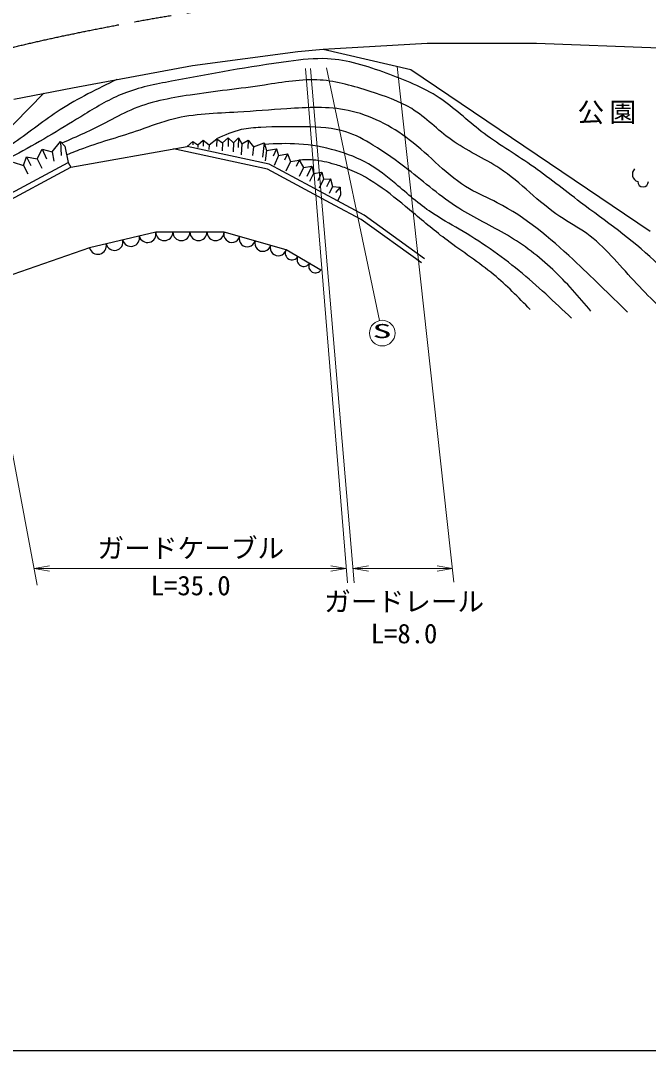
# Model space of a CAD drawing. Units: millimetres, scale not verified. Extents: x 40000 to 680000, y 20000 to 380000.
# Drawn here: x 388958 to 447816, y 205000 to 301538 of the extents above; entities that cross this region are included whole.
import ezdxf
from ezdxf.enums import TextEntityAlignment as Align

# ---------------------------------------------------------------- set-up
doc = ezdxf.new("R2010")
doc.units = ezdxf.units.MM
doc.header["$LTSCALE"] = 1000
doc.linetypes.add('CHAIN', pattern=[18.5, 12, -1.5, 3.5, -1.5])
for name, color, linetype, lineweight in [('M-BGD', 7, 'Continuous', 25), ('M-BMK', 2, 'CHAIN', 25), ('M-STR-HTXT', 7, 'Continuous', 13), ('M-STR-STR3', 7, 'Continuous', 13), ('M-STR-STRC', 7, 'Continuous', 13), ('M-TTL-BAND', 7, 'Continuous', 25)]:
    doc.layers.add(name, color=color, linetype=linetype, lineweight=lineweight)
doc.styles.add('ＭＳ ゴシック', font='')
doc.styles.get('ＭＳ ゴシック').set_extended_font_data('MS Gothic')

# ---------------------------------------------------------------- blocks, each defined once
blk = doc.blocks.new('open_arrow')
at = {"color": 0, "linetype": 'Continuous', "lineweight": -2}
blk.add_lwpolyline([(7.5, 1.25), (0, 0), (7.5, -1.25)], dxfattribs=at)

msp = doc.modelspace()

# ---------------------------------------------------------------- linework, layer by layer
at = {"layer": 'M-BGD'}
for p, q in [((417324, 298846), (427059, 299430)), ((427059, 299430), (437329, 299430)), ((437329, 299430), (448864, 298992)), ((405059, 297337), (414939, 298651)), ((414939, 298651), (417324, 298846)), ((417324, 298846), (425550, 296948)), ((393816, 295244), (405059, 297337)), ((425550, 296948), (447988, 281811)), ((386991, 290522), (391124, 294720)), ((388316, 294173), (393816, 295244)), ((391914, 289240), (392698, 290213)), ((392698, 290213), (393103, 289753)), ((392698, 290213), (392755, 288903)), ((393103, 289753), (393428, 288239)), ((393664, 287798), (404582, 289737)), ((404582, 289737), (405093, 290210)), ((412269, 288088), (404582, 289737)), ((405093, 290210), (405565, 289882)), ((405093, 290210), (405099, 289883)), ((405565, 289882), (405559, 289646)), ((405565, 289882), (406064, 290328)), ((406064, 290328), (406059, 289771)), ((406064, 290328), (406628, 289895)), ((406628, 289895), (406618, 289467)), ((406628, 289895), (407349, 290446)), ((407349, 290446), (407328, 289750)), ((407349, 290446), (407874, 290065)), ((407874, 290065), (407866, 289345)), ((407874, 290065), (408425, 290537)), ((408425, 290537), (408910, 290065)), ((408425, 290537), (408425, 289744)), ((408910, 290065), (408898, 289244)), ((408910, 290065), (409382, 290551)), ((409382, 290551), (409347, 289634)), ((409382, 290551), (409697, 289973)), ((409697, 289973), (409644, 288959)), ((409697, 289973), (410301, 290328)), ((410301, 290328), (410250, 289539)), ((410301, 290328), (410786, 289698)), ((410786, 289698), (410696, 288882)), ((410786, 289698), (411783, 290065)), ((411783, 290065), (411624, 288748)), ((411783, 290065), (412006, 289357)), ((389238, 287942), (389508, 288780)), ((389508, 288780), (390508, 288564)), ((389508, 288780), (389918, 287952)), ((390508, 288564), (390968, 289483)), ((390968, 289483), (391914, 289240)), ((390968, 289483), (391385, 288580)), ((391914, 289240), (392062, 288371)), ((412094, 287614), (403278, 289506)), ((412006, 289357), (411886, 288391)), ((412006, 289357), (412937, 289514)), ((412937, 289514), (412635, 288817)), ((413134, 288898), (412722, 287961)), ((412937, 289514), (413134, 288898)), ((413134, 288898), (413986, 289055)), ((413986, 289055), (413699, 288443)), ((413986, 289055), (414249, 288334)), ((383327, 282841), (393428, 288239)), ((383599, 282419), (393664, 287798)), ((388264, 288266), (389238, 287942)), ((389238, 287942), (389644, 287162)), ((390508, 288564), (390934, 287694)), ((393428, 288239), (393664, 287798)), ((418669, 284635), (412269, 288088)), ((414249, 288334), (413832, 287413)), ((414249, 288334), (415062, 288452)), ((415062, 288452), (414789, 287847)), ((415062, 288452), (415482, 287757)), ((415482, 287757), (415083, 286931)), ((415482, 287757), (416256, 287901)), ((416256, 287901), (415786, 286931)), ((416256, 287901), (416413, 287193)), ((418433, 284194), (412094, 287614)), ((416413, 287193), (416053, 286463)), ((416413, 287193), (417200, 287324)), ((417200, 287324), (416816, 286523)), ((417200, 287324), (417344, 286668)), ((417344, 286668), (418026, 286720)), ((418026, 286720), (417625, 285948)), ((418026, 286720), (418197, 285999)), ((417344, 286668), (416949, 285841)), ((418197, 285999), (417872, 285326)), ((418197, 285999), (418905, 285933)), ((418905, 285933), (418474, 285419)), ((418905, 285933), (418958, 285186)), ((418958, 285186), (418669, 284635)), ((420894, 282884), (418433, 284194)), ((421159, 283309), (418669, 284635)), ((426529, 278815), (420894, 282884)), ((426821, 279220), (421159, 283309)), ((401630, 281716), (395433, 280241)), ((408034, 281716), (401630, 281716)), ((413848, 280034), (408034, 281716)), ((395433, 280241), (385635, 276847)), ((417095, 278145), (413848, 280034))]:
    msp.add_line(p, q, dxfattribs=at)
for centre, radius, start, end in [((447038, 287141), 727, 135.79576, 252.2769), ((447316, 286448), 500, 180.00008, 359.99992), ((397757, 280794), 796, 193.3925, 13.3925), ((399306, 281163), 796, 193.3925, 13.3925), ((400856, 281532), 796, 193.3925, 13.3925), ((402431, 281716), 800, 180, 360), ((404032, 281716), 800, 180, 360), ((405633, 281716), 800, 180, 360), ((407234, 281716), 800, 180, 360), ((408761, 281506), 756, 163.86272, 343.86272), ((410215, 281085), 756, 163.86272, 343.86272), ((396207, 280425), 796, 193.3925, 13.3925), ((411668, 280665), 756, 163.86272, 343.86272), ((413122, 280244), 756, 163.86272, 343.86272), ((414399, 279731), 628, 151.11008, 331.11008), ((415499, 279123), 628, 151.11008, 331.11008), ((416599, 278516), 628, 151.11008, 331.11008)]:
    msp.add_arc(centre, radius, start, end, dxfattribs=at)
for points, knots in [([(454517, 271537), (452604, 274180), (450690, 276823), (448362, 279043), (446252, 281055), (443801, 282720), (441457, 284497), (439905, 285674), (438400, 286900), (436803, 288000), (435262, 289062), (433635, 290005), (432149, 291153), (430813, 292185), (429592, 293383), (428196, 294305), (426689, 295302), (424979, 295978), (423242, 296607), (421441, 297259), (419610, 297861), (417738, 297958), (416529, 298021), (415302, 297873), (414085, 297708), (410388, 297207), (406777, 296552), (403117, 295857), (401590, 295567), (400055, 295270), (398623, 294706), (397349, 294203), (396158, 293488), (394978, 292768), (392923, 291512), (390905, 290240), (388777, 289122), (387498, 288450), (386180, 287835), (385012, 286999), (384366, 286537), (383766, 286007), (383166, 285476)], [0, 0, 0, 0, 1, 1, 1, 2, 2, 2, 3, 3, 3, 4, 4, 4, 5, 5, 5, 6, 6, 6, 7, 7, 7, 8, 8, 8, 9, 9, 9, 10, 10, 10, 11, 11, 11, 12, 12, 12, 13, 13, 13, 14, 14, 14, 14]), ([(397985, 296020), (396167, 295137), (394348, 294253), (392662, 293159), (391199, 292210), (389835, 291103), (388396, 290112), (387131, 289241), (385808, 288461), (384511, 287636), (383180, 286790), (381876, 285897), (380631, 284930), (379562, 284098), (378538, 283211), (377465, 282381), (376051, 281286), (374555, 280289), (373220, 279108), (372170, 278179), (371219, 277135), (370206, 276160), (368741, 274750), (367146, 273482), (365502, 272284), (363761, 271017), (361966, 269828), (360268, 268508), (359651, 268028), (359046, 267531), (358441, 267033)], [0, 0, 0, 0, 1, 1, 1, 2, 2, 2, 3, 3, 3, 4, 4, 4, 5, 5, 5, 6, 6, 6, 7, 7, 7, 8, 8, 8, 9, 9, 9, 10, 10, 10, 10]), ([(450823, 272872), (449330, 274261), (447837, 275649), (446444, 277162), (445027, 278701), (443714, 280367), (442035, 281571), (441227, 282150), (440334, 282622), (439502, 283180), (437506, 284520), (435865, 286355), (433872, 287678), (432416, 288645), (430772, 289339), (429343, 290360), (428059, 291278), (426950, 292461), (425623, 293283), (424443, 294014), (423091, 294461), (421735, 294892), (420184, 295385), (418627, 295859), (417043, 295964), (415316, 296079), (413557, 295756), (411814, 295495), (409479, 295145), (407173, 294906), (404843, 294557), (402943, 294272), (401027, 293914), (399280, 293149), (398473, 292796), (397702, 292356), (396916, 291948), (395584, 291256), (394210, 290656), (392837, 290056)], [0, 0, 0, 0, 1, 1, 1, 2, 2, 2, 3, 3, 3, 4, 4, 4, 5, 5, 5, 6, 6, 6, 7, 7, 7, 8, 8, 8, 9, 9, 9, 10, 10, 10, 11, 11, 11, 12, 12, 12, 13, 13, 13, 13]), ([(445847, 274203), (444171, 275860), (442495, 277518), (440755, 279133), (438573, 281159), (436290, 283118), (433644, 284466), (432783, 284905), (431883, 285279), (431057, 285759), (428973, 286972), (427356, 288865), (425400, 290366), (423695, 291675), (421731, 292687), (419663, 293114), (417796, 293498), (415844, 293406), (413925, 293275), (412381, 293170), (410859, 293039), (409318, 292952), (407285, 292838), (405218, 292800), (403257, 292306), (402195, 292038), (401164, 291636), (400121, 291277), (398370, 290674), (396586, 290193), (394852, 289558), (394324, 289364), (393800, 289156), (393276, 288949)], [0, 0, 0, 0, 1, 1, 1, 2, 2, 2, 3, 3, 3, 4, 4, 4, 5, 5, 5, 6, 6, 6, 7, 7, 7, 8, 8, 8, 9, 9, 9, 10, 10, 10, 11, 11, 11, 11]), ([(442434, 274304), (441286, 275644), (440137, 276985), (438855, 278194), (437562, 279414), (436132, 280501), (434601, 281411), (433101, 282302), (431503, 283024), (430036, 283952), (428353, 285018), (426842, 286356), (425264, 287584), (424215, 288399), (423135, 289166), (421996, 289866), (421187, 290363), (420347, 290827), (419454, 291111), (418250, 291494), (416949, 291551), (415667, 291578), (414256, 291607), (412869, 291599), (411465, 291526), (410855, 291494), (410241, 291450), (409650, 291318), (408848, 291140), (408087, 290802), (407326, 290463)], [0, 0, 0, 0, 1, 1, 1, 2, 2, 2, 3, 3, 3, 4, 4, 4, 5, 5, 5, 6, 6, 6, 7, 7, 7, 8, 8, 8, 9, 9, 9, 10, 10, 10, 10]), ([(440619, 273629), (439012, 275160), (437406, 276690), (435691, 278091), (433930, 279528), (432053, 280828), (430088, 281981), (429217, 282493), (428328, 282975), (427494, 283537), (426305, 284340), (425229, 285303), (424123, 286235), (423314, 286915), (422489, 287579), (421581, 288102), (420629, 288650), (419586, 289044), (418520, 289347), (417381, 289672), (416217, 289894), (415045, 289970), (413976, 290039), (412900, 289986), (411824, 289933)], [0, 0, 0, 0, 1, 1, 1, 2, 2, 2, 3, 3, 3, 4, 4, 4, 5, 5, 5, 6, 6, 6, 7, 7, 7, 8, 8, 8, 8]), ([(436728, 274459), (435623, 275591), (434517, 276722), (433304, 277728), (431917, 278878), (430389, 279863), (428947, 280944), (427859, 281759), (426821, 282630), (425769, 283512), (423863, 285113), (421914, 286754), (419621, 287646), (419228, 287799), (418824, 287930), (418417, 288050), (417753, 288247), (417078, 288416), (416393, 288465), (415950, 288498), (415503, 288480), (415056, 288462)], [0, 0, 0, 0, 1, 1, 1, 2, 2, 2, 3, 3, 3, 4, 4, 4, 5, 5, 5, 6, 6, 6, 7, 7, 7, 7])]:
    msp.add_open_spline(points, degree=3, knots=knots, dxfattribs=at)
at = {"layer": 'M-BMK'}
msp.add_open_spline([(368759, 293141), (372723, 294506), (376687, 295870), (380706, 297049), (385514, 298460), (390401, 299604), (395317, 300596), (400627, 301666), (405972, 302557), (411347, 303196), (416839, 303849), (422363, 304238), (427896, 304426), (434628, 304654), (441373, 304583), (448086, 304095), (451673, 303834), (455251, 303454), (458820, 303007), (460974, 302738), (463125, 302444), (465276, 302150)], degree=3, knots=[0, 0, 0, 0, 1, 1, 1, 2, 2, 2, 3, 3, 3, 4, 4, 4, 5, 5, 5, 6, 6, 6, 7, 7, 7, 7], dxfattribs=at)
at = {"layer": 'M-STR-STR3'}
for p, q in [((415661, 297045), (419598, 248826)), ((416138, 297063), (420243, 248830)), ((424254, 297247), (429590, 248885)), ((382924, 288879), (390519, 248628)), ((419488, 250170), (390228, 250170)), ((429448, 250170), (420129, 250170))]:
    msp.add_line(p, q, dxfattribs=at)
at = {"layer": 'M-STR-STRC'}
msp.add_line((417627, 297115), (422618, 273414), dxfattribs=at)
msp.add_circle((422865, 272240), 1200, dxfattribs=at)
at = {"layer": 'M-TTL-BAND'}
msp.add_line((40000, 205000), (579000, 205000), dxfattribs=at)

# ---------------------------------------------------------------- block references
at = {"layer": 'M-STR-STR3', "xscale": 193, "yscale": 193}
for p in [(390228, 250170), (420129, 250170)]:
    msp.add_blockref('open_arrow', p, dxfattribs=at)
at = {"layer": 'M-STR-STR3', "xscale": 193, "yscale": 193, "rotation": 180}
for p in [(419488, 250170), (429448, 250170)]:
    msp.add_blockref('open_arrow', p, dxfattribs=at)

# ---------------------------------------------------------------- texts
at = {"layer": 'M-STR-HTXT', "insert": (441166, 293863), "char_height": 1833, "attachment_point": 1, "style": 'ＭＳ ゴシック'}
msp.add_mtext('\\T1.2;公園', dxfattribs=at)
at = {"layer": 'M-STR-STR3', "style": 'ＭＳ ゴシック'}
for s, p in [('ガードケーブル', (396166, 250613)), ('L=35.0', (401166, 247113)), ('ガードレール', (417416, 245613)), ('L=8.0', (421791, 242613))]:
    msp.add_text(s, height=1833, dxfattribs=at).set_placement(p, align=Align.BOTTOM_LEFT)
at = {"layer": 'M-STR-STRC', "style": 'ＭＳ ゴシック', "width": 2}
msp.add_text('S', height=1320, dxfattribs=at).set_placement((421947, 271377), align=Align.BOTTOM_LEFT)

doc.saveas('drawing.dxf')
